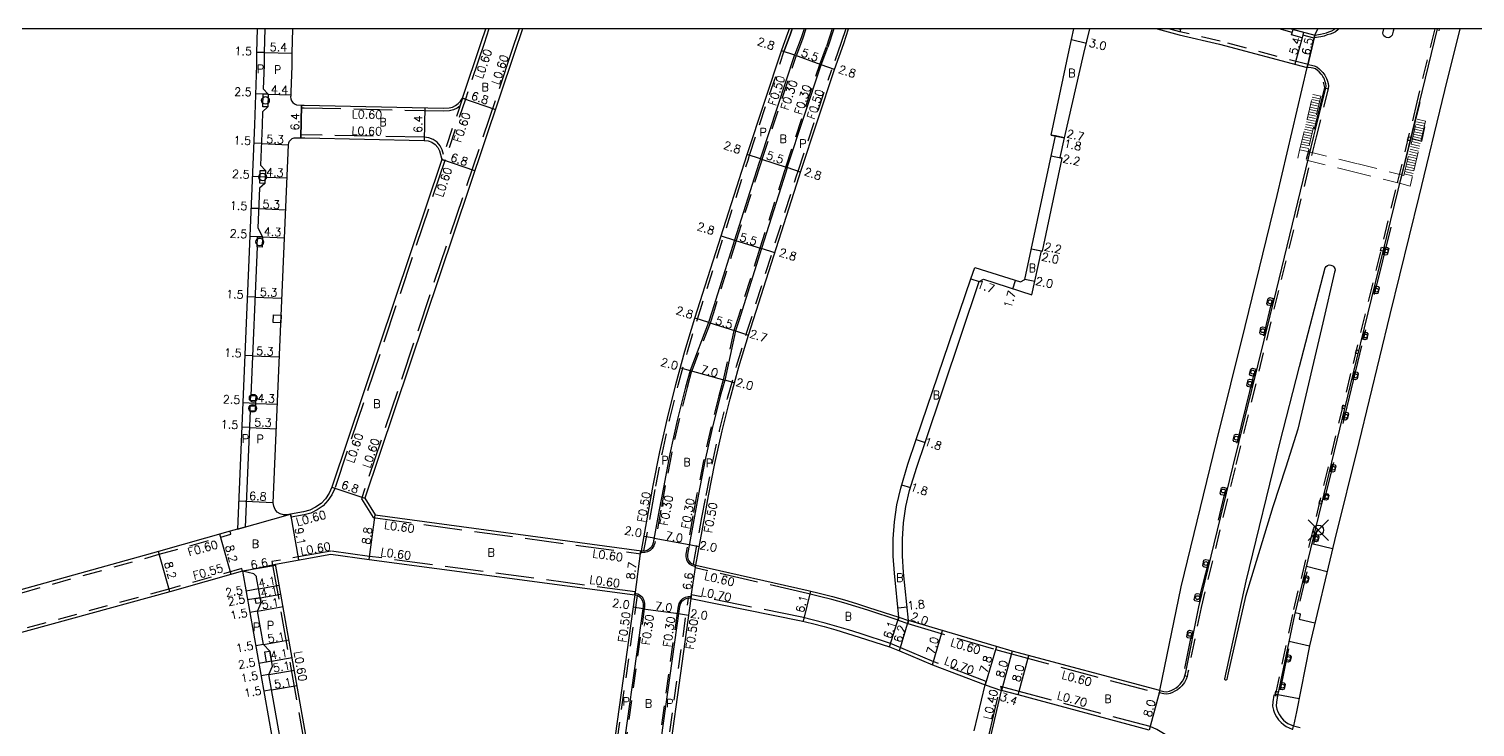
# Model space of a CAD drawing. Header units: metres. Extents: x -1600 to -800, y -108600 to -108000.
# Drawn here: x -1389 to -1106.1, y -108136.6 to -108000 of the extents above; entities that cross this region are included whole.
import ezdxf

# ---------------------------------------------------------------- set-up
doc = ezdxf.new("R2010")
doc.units = ezdxf.units.M
doc.header["$LTSCALE"] = 2.5
doc.header["$PDMODE"] = 35
doc.header["$PDSIZE"] = 2
for name, pattern in [('2212000', [2.5, 1.5, -1]), ('22320', [2.5, 1.5, -1]), ('22330', [4, 3, -1])]:
    doc.linetypes.add(name, pattern=pattern)
doc.layers.get('0').update_dxf_attribs({"color": 150, "lineweight": 50})
for name, color, linetype in [('2101000', 7, 'Continuous'), ('2101001', 1, 'Continuous'), ('2213000', 3, 'Continuous'), ('2226000', 40, 'Continuous'), ('2227100', 7, 'Continuous'), ('2232000', 120, '22320'), ('2233000', 120, '22330'), ('2235000', 4, 'Continuous'), ('2236000', 3, 'Continuous'), ('2238000', 3, 'Continuous'), ('6131000', 26, '613227'), ('6132000', 60, '61320'), ('9107000', 4, 'Continuous'), ('9201100', 215, 'Continuous'), ('9201500', 222, 'Continuous'), ('9202100', 82, 'Continuous'), ('9202200', 82, 'Continuous'), ('9203500', 155, 'Continuous'), ('999', 7, 'Continuous')]:
    doc.layers.add(name, color=color, linetype=linetype)
for name, color, linetype, lineweight in [('2211000', 10, '2212000', 9), ('2211100', 8, 'Continuous', 15), ('6165200', 3, 'Continuous', 30)]:
    doc.layers.add(name, color=color, linetype=linetype, lineweight=lineweight)
doc.styles.add('Dm_Anotation', font='txt.shx', dxfattribs={"bigfont": 'pscdm.shx'})
doc.linetypes.add('61320', pattern='A,0,[3,dmdr.shx,S=0.25,R=0,X=0,Y=0],1.5,[3,dmdr.shx,S=0.25,R=0,X=0,Y=0]', length=1.5)
doc.linetypes.add('613227', pattern='A,3.5,[1,dmdr.shx,S=0.15,R=0,X=0,Y=0],0,[1,dmdr.shx,S=0.075,R=0,X=0,Y=0],1.5', length=5)

# ---------------------------------------------------------------- blocks, each defined once
blk = doc.blocks.new('223800')
at = {"color": 0, "linetype": 'Continuous'}
blk.add_circle((0, 0), 0.75, dxfattribs=at)

msp = doc.modelspace()

# ---------------------------------------------------------------- linework, layer by layer
at = {"layer": '2101000'}
for points in [[(-1344.4, -108000), (-1344.49, -108004.61), (-1344.53, -108007.06), (-1344.9, -108018.8), (-1348.25, -108097.91)], [(-1337.82, -108013.12), (-1337.83, -108013.27), (-1337.78, -108013.68), (-1337.64, -108014.07), (-1337.39, -108014.41), (-1337.07, -108014.67), (-1336.69, -108014.84), (-1335.72, -108014.91), (-1335.17, -108014.92), (-1307.99, -108015.49), (-1306.82, -108015.45), (-1306.18, -108015.28), (-1305.58, -108015), (-1305.04, -108014.62), (-1304.58, -108014.14), (-1304.22, -108013.58), (-1300.55, -108002.65), (-1299.66, -108000)], [(-1337.5, -108000), (-1337.59, -108004.74), (-1337.63, -108007.23), (-1337.8, -108012.36), (-1337.82, -108013.12)], [(-1292.49, -108000), (-1294.1, -108004.81), (-1323.32, -108091.85), (-1321.31, -108095.08), (-1269.22, -108102.15)], [(-1241.76, -108004.1), (-1240.54, -108000.81), (-1240.27, -108000)], [(-1229.63, -108002.84), (-1228.69, -108000)], [(-1218.82, -108115.1), (-1219.73, -108106.5), (-1219.96, -108103.17), (-1219.95, -108099.81), (-1219.71, -108096.46), (-1219.22, -108093.13), (-1218.49, -108089.84), (-1217.06, -108085.2), (-1215.43, -108080.35), (-1204.77, -108048.91), (-1204.01, -108046.66), (-1195.07, -108049.52), (-1194.21, -108049.02), (-1188.2, -108020.95), (-1189.08, -108020.76), (-1185.56, -108004.16), (-1184.59, -108000)], [(-1192.81, -108052.03), (-1190.97, -108043.43), (-1190.77, -108043.47), (-1186.88, -108025.28), (-1187.27, -108025.19), (-1186.44, -108021.33), (-1182.64, -108004.84), (-1181.51, -108000)], [(-1168.31, -108000), (-1164.01, -108001.16), (-1156.12, -108002.98), (-1138.95, -108007.57)], [(-1142.11, -108000), (-1137.48, -108001.24)], [(-1109.13, -108000), (-1112.08, -108012.02), (-1117.12, -108032.79), (-1122.82, -108055.86), (-1128.87, -108080.9), (-1133.61, -108100.12), (-1138.53, -108120.74), (-1141.05, -108133.64), (-1141.64, -108136.39), (-1140.35, -108136.72)], [(-1137.48, -108001.24), (-1136.89, -108000)], [(-1231.44, -108007.92), (-1229.63, -108002.84)], [(-1248.51, -108024.55), (-1241.76, -108004.1)], [(-1348.25, -108097.91), (-1349.69, -108098.31), (-1363.7, -108102.23), (-1402.64, -108113.12), (-1405.03, -108113.74), (-1407.44, -108114.27), (-1407.96, -108114.37), (-1409.87, -108114.71), (-1415.67, -108115.47), (-1440.28, -108118.5), (-1440.1, -108111.19), (-1438.61, -108047.34), (-1438.31, -108035.24), (-1437.52, -108008.87)], [(-1258.54, -108104.91), (-1256.86, -108095.71), (-1256.08, -108091.4), (-1254.83, -108085.02), (-1253.43, -108078.68), (-1251.86, -108072.38), (-1250.12, -108066.12), (-1248.23, -108059.9), (-1238.36, -108028.9), (-1238.06, -108028), (-1231.44, -108007.92)], [(-1167.79, -108129.47), (-1163.64, -108109.16), (-1156.7, -108080.82), (-1151.07, -108058.23), (-1144.82, -108032.58), (-1138.95, -108007.57)], [(-1337.86, -108094.95), (-1338.54, -108095.07), (-1339.22, -108095.08), (-1339.87, -108094.9), (-1340.44, -108094.54), (-1340.88, -108094.02), (-1341.15, -108093.4), (-1341.22, -108092.73), (-1338.26, -108022.66), (-1338.2, -108022.3), (-1338.04, -108021.96), (-1337.81, -108021.68), (-1337.51, -108021.46), (-1337.17, -108021.33), (-1335.85, -108021.31), (-1335.07, -108021.33)], [(-1335.07, -108021.33), (-1311.72, -108021.81), (-1310.95, -108021.92), (-1310.23, -108022.19), (-1309.58, -108022.62), (-1309.05, -108023.19), (-1308.72, -108023.87), (-1308.25, -108025.57)], [(-1308.25, -108025.57), (-1329.77, -108089.69), (-1330.28, -108090.87), (-1331, -108091.94), (-1331.89, -108092.86), (-1332.94, -108093.61), (-1334.1, -108094.16), (-1335.34, -108094.5), (-1337.86, -108094.95)], [(-1269.22, -108102.15), (-1267.69, -108093.73), (-1266.89, -108089.36), (-1265.6, -108082.77), (-1264.13, -108076.16), (-1262.49, -108069.58), (-1260.69, -108063.05), (-1258.74, -108056.63), (-1248.51, -108024.55)], [(-1167.79, -108129.47), (-1196.68, -108121.74), (-1199.77, -108120.87), (-1216.94, -108115.78), (-1217.94, -108106.34), (-1218.16, -108103.11), (-1218.15, -108099.88), (-1217.91, -108096.65), (-1217.45, -108093.46), (-1216.75, -108090.3), (-1215.35, -108085.76), (-1213.72, -108080.92), (-1203.15, -108049.45), (-1202.26, -108049), (-1192.81, -108052.03)], [(-1333.08, -108148.09), (-1340.79, -108104.71), (-1329.97, -108102.79), (-1322.5, -108103.8), (-1270.53, -108110.75)], [(-1258.54, -108104.91), (-1236.58, -108109.87), (-1234.2, -108110.46), (-1231.82, -108111.09), (-1229.46, -108111.75), (-1227.11, -108112.45), (-1224.76, -108113.19), (-1218.82, -108115.1)], [(-1347.24, -108106.14), (-1340.05, -108146.57), (-1340.2, -108154.01), (-1354.49, -108206.58), (-1356.86, -108208.4), (-1442.36, -108207.88)], [(-1347.24, -108106.14), (-1361.49, -108110.13), (-1400.55, -108120.85), (-1403.16, -108121.52), (-1405.87, -108122.12), (-1412.98, -108123.4), (-1416.58, -108123.85), (-1436.39, -108126.28), (-1440.58, -108126.6)], [(-1270.53, -108110.75), (-1276.64, -108154.69), (-1277.12, -108158.26)], [(-1259.52, -108111.45), (-1265.74, -108156.18), (-1266.17, -108159.36), (-1266.57, -108162.54), (-1266.95, -108165.73), (-1267.8, -108173.13), (-1268.79, -108175.64), (-1269.75, -108186.66), (-1269.25, -108186.7), (-1271.84, -108213.63), (-1270.08, -108215.93)], [(-1259.52, -108111.45), (-1237.99, -108115.8), (-1235.72, -108116.37), (-1233.43, -108116.97), (-1231.15, -108117.61), (-1228.89, -108118.29), (-1226.61, -108119), (-1220.7, -108120.91), (-1218.7, -108121.72), (-1212.27, -108124.47), (-1201.98, -108128.35)], [(-1218.26, -108222.02), (-1212.67, -108191.15), (-1211.8, -108186.49), (-1210.86, -108181.84), (-1209.58, -108175.98), (-1208.1, -108169.33), (-1200.79, -108138.15), (-1198.75, -108129.46)], [(-1204.1, -108137.37), (-1201.98, -108128.35)], [(-1169.86, -108137.2), (-1195.51, -108130.33), (-1198.75, -108129.46)]]:
    msp.add_lwpolyline(points, dxfattribs=at)
at = {"layer": '2101001'}
msp.add_lwpolyline([(-1138.95, -108007.57), (-1137.48, -108001.24)], dxfattribs=at)
at = {"layer": '2211000'}
msp.add_lwpolyline([(-1129.41, -108028.09), (-1140.82, -108025.29), (-1140.44, -108023.71), (-1137.84, -108012.85), (-1136.29, -108013.17), (-1138.81, -108024.01), (-1129.01, -108026.43), (-1120.06, -108028.66), (-1117.47, -108017.68), (-1115.8, -108018.07), (-1118.4, -108028.91), (-1118.44, -108029.07), (-1118.85, -108030.78), (-1120.48, -108030.34)], close=True, dxfattribs=at)
at = {"layer": '2211100'}
for points in [[(-1138.31, -108014.79), (-1136.74, -108015.12)], [(-1138.19, -108014.3), (-1136.63, -108014.63)], [(-1138.07, -108013.82), (-1136.52, -108014.14)], [(-1137.96, -108013.33), (-1136.4, -108013.66)], [(-1138.89, -108017.22), (-1137.31, -108017.55)], [(-1138.77, -108016.73), (-1137.2, -108017.07)], [(-1138.66, -108016.25), (-1137.08, -108016.58)], [(-1138.54, -108015.76), (-1136.97, -108016.09)], [(-1138.42, -108015.28), (-1136.86, -108015.61)], [(-1139.59, -108020.14), (-1137.99, -108020.48)], [(-1139.47, -108019.65), (-1137.87, -108019.99)], [(-1139.36, -108019.17), (-1137.76, -108019.5)], [(-1139.24, -108018.68), (-1137.65, -108019.02)], [(-1139.12, -108018.2), (-1137.53, -108018.53)], [(-1139.01, -108017.71), (-1137.42, -108018.04)], [(-1118.05, -108020.11), (-1116.38, -108020.49)], [(-1117.93, -108019.62), (-1116.26, -108020)], [(-1117.82, -108019.15), (-1116.14, -108019.52)], [(-1117.7, -108018.65), (-1116.03, -108019.04)], [(-1117.59, -108018.16), (-1115.91, -108018.54)], [(-1140.29, -108023.06), (-1138.67, -108023.4)], [(-1140.17, -108022.57), (-1138.55, -108022.91)], [(-1140.05, -108022.09), (-1138.44, -108022.43)], [(-1139.94, -108021.6), (-1138.33, -108021.94)], [(-1139.82, -108021.11), (-1138.21, -108021.45)], [(-1139.7, -108020.63), (-1138.1, -108020.96)], [(-1118.73, -108023.03), (-1117.08, -108023.41)], [(-1118.62, -108022.54), (-1116.96, -108022.93)], [(-1118.5, -108022.05), (-1116.85, -108022.44)], [(-1118.39, -108021.57), (-1116.73, -108021.97)], [(-1118.27, -108021.08), (-1116.61, -108021.47)], [(-1118.16, -108020.59), (-1116.49, -108020.98)], [(-1140.43, -108023.67), (-1138.81, -108024.01)], [(-1119.42, -108025.95), (-1117.78, -108026.33)], [(-1119.3, -108025.46), (-1117.66, -108025.85)], [(-1119.19, -108024.98), (-1117.55, -108025.37)], [(-1119.08, -108024.5), (-1117.43, -108024.87)], [(-1118.96, -108024), (-1117.31, -108024.39)], [(-1118.85, -108023.52), (-1117.2, -108023.9)], [(-1119.99, -108028.38), (-1118.36, -108028.77)], [(-1119.88, -108027.9), (-1118.25, -108028.28)], [(-1119.76, -108027.42), (-1118.13, -108027.79)], [(-1119.65, -108026.92), (-1118.01, -108027.3)], [(-1119.53, -108026.44), (-1117.9, -108026.82)]]:
    msp.add_lwpolyline(points, dxfattribs=at)
at = {"layer": '2213000'}
for points in [[(-1342.9, -108000), (-1342.99, -108004.63), (-1343.03, -108007.09), (-1343.18, -108011.73), (-1342.21, -108012.76), (-1342.29, -108015.26), (-1343.32, -108016.23), (-1343.4, -108018.85), (-1343.74, -108026.69), (-1342.78, -108027.73), (-1342.88, -108030.23), (-1343.93, -108031.18), (-1344.25, -108038.93), (-1343.33, -108040.7), (-1343.41, -108042.7), (-1344.41, -108042.66), (-1345.64, -108071.73), (-1344.64, -108071.78), (-1344.77, -108074.77), (-1345.76, -108074.73), (-1346.73, -108097.48), (-1348.25, -108097.91)], [(-1237.37, -108000), (-1237.94, -108001.72), (-1239.17, -108005.01)], [(-1231.58, -108000), (-1232.75, -108003.54)], [(-1113.54, -108000), (-1117.05, -108014.44), (-1121.24, -108031.57), (-1130.03, -108067.57), (-1141.42, -108114.66), (-1144.79, -108130.51), (-1144.99, -108131.77), (-1145.04, -108132.46), (-1144.89, -108133.12), (-1144.71, -108133.65), (-1144.41, -108134.24), (-1144.02, -108134.8), (-1143.6, -108135.26), (-1143.2, -108135.6), (-1142.74, -108135.91), (-1141.64, -108136.39)], [(-1137.48, -108001.24), (-1136.33, -108001.01), (-1135.78, -108000.92), (-1135.22, -108000.74), (-1134.7, -108000.6), (-1134.17, -108000.38), (-1133.71, -108000.13), (-1133.54, -108000)], [(-1245.9, -108025.41), (-1239.17, -108005.01)], [(-1240.68, -108027.14), (-1234.05, -108007.06), (-1232.75, -108003.54)], [(-1167.79, -108129.47), (-1167.01, -108129.67), (-1166.48, -108129.73), (-1165.92, -108129.6), (-1165.47, -108129.42), (-1165.04, -108129.23), (-1164.59, -108128.94), (-1164.2, -108128.63), (-1163.79, -108128.24), (-1163.35, -108127.65), (-1163.05, -108127.05), (-1162.89, -108126.6), (-1162.73, -108125.88), (-1160.16, -108113.1), (-1153.51, -108085.77), (-1145, -108051.11), (-1137.64, -108021), (-1135.3, -108011.59), (-1135.26, -108011.16), (-1135.32, -108010.75), (-1135.42, -108010.37), (-1135.5, -108010.15), (-1135.61, -108009.85), (-1135.73, -108009.6), (-1135.89, -108009.3), (-1136.05, -108009.07), (-1136.23, -108008.83), (-1136.65, -108008.37), (-1136.92, -108008.13), (-1137.34, -108007.81), (-1137.8, -108007.69), (-1138.2, -108007.63), (-1138.95, -108007.57), (-1138.95, -108007.57)], [(-1245.9, -108025.41), (-1246.21, -108026.35), (-1250.98, -108041.33), (-1255.42, -108055.45), (-1256.06, -108057.47), (-1259.66, -108066.85), (-1260.56, -108070.09), (-1262.19, -108076.62), (-1263.64, -108083.18), (-1264.92, -108089.73), (-1265.72, -108094.09), (-1266.9, -108100.58), (-1267.05, -108101.05), (-1267.31, -108101.47), (-1267.67, -108101.81), (-1268.11, -108102.05), (-1268.59, -108102.17), (-1269.22, -108102.15)], [(-1240.68, -108027.14), (-1240.98, -108028.05), (-1245.74, -108043), (-1250.18, -108057.12), (-1250.81, -108059.1), (-1252.92, -108068.72), (-1253.79, -108071.87), (-1255.37, -108078.22), (-1256.79, -108084.61), (-1258.04, -108091.03), (-1258.83, -108095.35), (-1260.2, -108102.87), (-1260.22, -108103.3), (-1260.14, -108103.72), (-1259.95, -108104.11), (-1259.67, -108104.43), (-1259.31, -108104.68), (-1258.54, -108104.91)], [(-1339.84, -108139.19), (-1342.12, -108126.35), (-1341.4, -108124.7), (-1341.92, -108121.75), (-1343.17, -108120.45), (-1344.33, -108113.94), (-1343.61, -108112.28), (-1344.48, -108107.36), (-1344.53, -108107.18), (-1344.62, -108107.01), (-1344.74, -108106.86), (-1344.88, -108106.73), (-1345.05, -108106.64), (-1347.24, -108106.14)], [(-1277.12, -108158.26), (-1276.34, -108158.28), (-1275.58, -108158.08), (-1274.9, -108157.68), (-1274.37, -108157.1), (-1274.02, -108156.4), (-1273.88, -108155.62), (-1273.87, -108155.28), (-1273.62, -108147.51), (-1268.88, -108113.46), (-1268.82, -108112.99), (-1268.82, -108112.47), (-1268.95, -108111.97), (-1269.21, -108111.52), (-1269.57, -108111.15), (-1270.02, -108110.88), (-1270.53, -108110.75)], [(-1259.52, -108111.45), (-1260.03, -108111.42), (-1260.53, -108111.53), (-1260.98, -108111.76), (-1261.35, -108112.11), (-1261.62, -108112.55), (-1261.76, -108113.04), (-1261.88, -108113.91), (-1266.69, -108148.47), (-1268.42, -108155.81), (-1269.54, -108165.43), (-1271.26, -108180.47), (-1274.43, -108213.38), (-1274.42, -108213.86), (-1274.28, -108214.32), (-1274.04, -108214.74), (-1273.7, -108215.08), (-1273.29, -108215.33), (-1270.08, -108215.93)]]:
    msp.add_lwpolyline(points, dxfattribs=at)
at = {"layer": '2226000'}
for points in [[(-1122.34, -108001.21), (-1122.51, -108001.44), (-1122.65, -108001.55), (-1122.88, -108001.66), (-1123.15, -108001.72), (-1123.48, -108001.68), (-1123.71, -108001.58), (-1123.94, -108001.38), (-1124.1, -108001.12), (-1124.18, -108000.82), (-1123.98, -108000)], [(-1122.03, -108000), (-1122.14, -108000.44), (-1122.34, -108001.21)]]:
    msp.add_lwpolyline(points, dxfattribs=at)
msp.add_lwpolyline([(-1154.67, -108127.29), (-1154.71, -108127.34), (-1154.77, -108127.4), (-1154.86, -108127.43), (-1154.92, -108127.43), (-1154.99, -108127.4), (-1155.05, -108127.34), (-1155.09, -108127.26), (-1155.1, -108127.2), (-1150.9, -108108.04), (-1144.3, -108081.08), (-1140.48, -108066.08), (-1135.47, -108046.77), (-1135.27, -108046.48), (-1134.99, -108046.28), (-1134.65, -108046.18), (-1134.31, -108046.2), (-1133.98, -108046.33), (-1133.73, -108046.56), (-1133.56, -108046.87), (-1133.5, -108047.21), (-1133.59, -108047.61), (-1135.92, -108057.51), (-1140.81, -108078.31), (-1143.14, -108085.76), (-1145.69, -108093.52), (-1151.05, -108111.04), (-1154.45, -108126.03), (-1154.65, -108126.94)], close=True, dxfattribs=at)
at = {"layer": '2227100'}
msp.add_point((-1136.77, -108098.08, 2.59), dxfattribs=at)
at = {"layer": '2232000'}
for points in [[(-1239.74, -108000), (-1240.07, -108000.97), (-1241.29, -108004.27)], [(-1241.29, -108004.27), (-1240.07, -108000.97), (-1239.8, -108000.16)], [(-1237.06, -108000), (-1237.66, -108001.82), (-1238.88, -108005.11)], [(-1231.9, -108000), (-1233.03, -108003.44)], [(-1231.9, -108000), (-1233.03, -108003.44)], [(-1229.21, -108000), (-1230.11, -108002.69), (-1231.97, -108007.93)], [(-1138.95, -108007.57), (-1138.79, -108006.99), (-1155.98, -108002.4), (-1163.86, -108000.58), (-1166, -108000)], [(-1114.02, -108000), (-1117.5, -108014.33), (-1121.69, -108031.46), (-1130.48, -108067.46), (-1141.87, -108114.56), (-1145.25, -108130.42), (-1144.79, -108130.51)], [(-1141.88, -108000.68), (-1144.44, -108000)], [(-1240.96, -108027.04), (-1234.33, -108006.96), (-1233.03, -108003.44)], [(-1137.48, -108001.24), (-1137.63, -108001.82), (-1139.82, -108001.23)], [(-1248.04, -108024.71), (-1241.29, -108004.27)], [(-1245.61, -108025.51), (-1238.88, -108005.11)], [(-1238.54, -108027.84), (-1231.97, -108007.93)], [(-1135.3, -108011.59), (-1134.87, -108011.7), (-1137.21, -108021.11), (-1144.57, -108051.22), (-1153.08, -108085.87), (-1159.73, -108113.2), (-1162.3, -108125.97), (-1162.47, -108126.72), (-1162.89, -108126.6)], [(-1304.22, -108013.58), (-1308.25, -108025.57)], [(-1303.65, -108013.77), (-1307.68, -108025.77)], [(-1245.61, -108025.51), (-1245.92, -108026.45), (-1250.69, -108041.42), (-1255.13, -108055.54), (-1255.78, -108057.57), (-1259.38, -108066.94), (-1260.27, -108070.17), (-1261.89, -108076.69), (-1263.35, -108083.24), (-1264.63, -108089.78), (-1265.42, -108094.15), (-1266.6, -108100.63), (-1266.78, -108101.18), (-1267.08, -108101.66), (-1267.5, -108102.05), (-1268, -108102.33), (-1268.56, -108102.47), (-1269.26, -108102.44)], [(-1268.71, -108102.16), (-1267.19, -108093.82), (-1266.4, -108089.45), (-1265.11, -108082.88), (-1263.65, -108076.27), (-1262.01, -108069.71), (-1260.21, -108063.19), (-1258.26, -108056.78), (-1248.35, -108025.66), (-1248.04, -108024.71)], [(-1240.96, -108027.04), (-1241.26, -108027.96), (-1246.02, -108042.91), (-1250.47, -108057.03), (-1251.1, -108059.02), (-1253.21, -108068.64), (-1254.08, -108071.79), (-1255.66, -108078.15), (-1257.09, -108084.55), (-1258.34, -108090.97), (-1259.13, -108095.29), (-1260.5, -108102.81), (-1260.53, -108103.32), (-1260.42, -108103.82), (-1260.2, -108104.27), (-1259.87, -108104.66), (-1259.44, -108104.95), (-1258.61, -108105.2)], [(-1259.02, -108104.76), (-1257.36, -108095.62), (-1256.57, -108091.3), (-1255.32, -108084.92), (-1253.91, -108078.57), (-1252.34, -108072.25), (-1250.6, -108065.98), (-1248.71, -108059.76), (-1238.84, -108028.74), (-1238.54, -108027.84)], [(-1407.96, -108114.37), (-1407.86, -108114.96), (-1407.32, -108114.86), (-1404.89, -108114.33), (-1402.48, -108113.7), (-1363.54, -108102.81), (-1349.52, -108098.89), (-1349.69, -108098.31)], [(-1347.24, -108106.14), (-1347.38, -108105.61), (-1361.64, -108109.6), (-1400.7, -108120.32), (-1403.29, -108120.99), (-1405.98, -108121.58), (-1413.06, -108122.86), (-1416.65, -108123.3), (-1436.44, -108125.74), (-1440.62, -108126.05), (-1440.58, -108126.6)], [(-1277.17, -108158.56), (-1276.3, -108158.58), (-1275.46, -108158.36), (-1274.71, -108157.91), (-1274.12, -108157.27), (-1273.73, -108156.49), (-1273.58, -108155.66), (-1273.57, -108155.29), (-1273.32, -108147.53), (-1268.59, -108113.5), (-1268.52, -108113.02), (-1268.52, -108112.44), (-1268.67, -108111.85), (-1268.96, -108111.33), (-1269.39, -108110.91), (-1269.91, -108110.6), (-1270.49, -108110.45)], [(-1270.04, -108110.88), (-1276.14, -108154.75), (-1276.62, -108158.27)], [(-1282.25, -108289.57), (-1277.04, -108252.32), (-1273.34, -108221.52), (-1273.08, -108219.63), (-1272.52, -108215.47), (-1269.79, -108187.15), (-1270.29, -108187.11), (-1269.29, -108175.52), (-1268.29, -108173.01), (-1267.45, -108165.67), (-1267.07, -108162.48), (-1266.67, -108159.29), (-1266.24, -108156.11), (-1260.02, -108111.42)], [(-1259.46, -108111.16), (-1260.05, -108111.12), (-1260.63, -108111.24), (-1261.16, -108111.52), (-1261.59, -108111.92), (-1261.9, -108112.43), (-1262.05, -108112.98), (-1262.18, -108113.87), (-1266.98, -108148.41), (-1268.71, -108155.76), (-1269.83, -108165.4), (-1271.56, -108180.43), (-1274.73, -108213.35), (-1274.71, -108213.91), (-1274.56, -108214.44), (-1274.28, -108214.92), (-1273.89, -108215.32), (-1273.4, -108215.61), (-1272.56, -108215.77)], [(-1219.01, -108115.67), (-1217.11, -108116.35)], [(-1218.82, -108115.1), (-1216.94, -108115.78)]]:
    msp.add_lwpolyline(points, dxfattribs=at)
at = {"layer": '2233000'}
for points in [[(-1293.12, -108000), (-1294.67, -108004.62), (-1323.98, -108091.93), (-1321.67, -108095.64), (-1269.3, -108102.74), (-1269.22, -108102.15)], [(-1299.03, -108000), (-1299.98, -108002.84), (-1303.65, -108013.77), (-1304.22, -108013.58)], [(-1132.77, -108000), (-1132.88, -108000.1), (-1133.44, -108000.54), (-1133.96, -108000.82), (-1134.47, -108001.02), (-1135.06, -108001.19), (-1135.66, -108001.4), (-1136.32, -108001.52), (-1137.61, -108001.74)], [(-1138.79, -108006.99), (-1138.11, -108007.09), (-1137.58, -108007.25), (-1137.1, -108007.44), (-1136.64, -108007.79), (-1136.34, -108008.05), (-1135.89, -108008.55), (-1135.69, -108008.81), (-1135.52, -108009.07), (-1135.34, -108009.41), (-1135.2, -108009.68), (-1135.08, -108010), (-1135, -108010.25), (-1134.89, -108010.66), (-1134.82, -108011.14), (-1134.87, -108011.7)], [(-1304.74, -108015.14), (-1305.27, -108015.52), (-1305.97, -108015.85), (-1306.73, -108016.05), (-1307.99, -108016.09), (-1335.18, -108015.52), (-1335.73, -108015.51), (-1335.72, -108014.91)], [(-1307.91, -108024.56), (-1308.16, -108023.66), (-1308.55, -108022.85), (-1309.19, -108022.16), (-1309.95, -108021.65), (-1310.81, -108021.33), (-1311.68, -108021.21), (-1335.84, -108020.71), (-1335.85, -108021.31)], [(-1308.25, -108025.57), (-1307.68, -108025.77), (-1329.2, -108089.91), (-1329.75, -108091.16), (-1330.53, -108092.31), (-1331.5, -108093.32), (-1332.63, -108094.13), (-1333.89, -108094.73), (-1335.21, -108095.08), (-1337.76, -108095.54), (-1337.86, -108094.95)], [(-1270.53, -108110.75), (-1270.45, -108110.15), (-1322.42, -108103.21), (-1329.99, -108102.18), (-1341.48, -108104.22), (-1333.6, -108148.61), (-1331.3, -108149.01), (-1323.81, -108150.72), (-1277.22, -108158.85), (-1277.12, -108158.26)], [(-1218.82, -108115.1), (-1219.01, -108115.67), (-1224.94, -108113.76), (-1227.28, -108113.03), (-1229.63, -108112.33), (-1231.98, -108111.67), (-1234.35, -108111.04), (-1236.72, -108110.45), (-1258.67, -108105.49), (-1258.54, -108104.91)], [(-1201.98, -108128.35), (-1201.74, -108127.69), (-1212.01, -108123.82), (-1218.43, -108121.08), (-1220.45, -108120.25), (-1226.4, -108118.33), (-1228.68, -108117.62), (-1230.96, -108116.94), (-1233.25, -108116.3), (-1235.54, -108115.69), (-1237.84, -108115.12), (-1259.38, -108110.77), (-1259.52, -108111.45)], [(-1216.94, -108115.78), (-1217.11, -108116.35), (-1199.93, -108121.45), (-1196.84, -108122.31), (-1167.94, -108130.05), (-1167.9, -108129.91)], [(-1162.47, -108126.72), (-1162.64, -108127.22), (-1162.97, -108127.88), (-1163.46, -108128.53), (-1163.91, -108128.96), (-1164.34, -108129.3), (-1164.83, -108129.62), (-1165.3, -108129.83), (-1165.79, -108130.02), (-1166.41, -108130.17), (-1166.98, -108130.11), (-1167.9, -108129.91)], [(-1218.77, -108222.59), (-1213.06, -108191.07), (-1212.19, -108186.41), (-1211.25, -108181.76), (-1209.97, -108175.89), (-1208.49, -108169.24), (-1201.18, -108138.05), (-1198.98, -108128.68)], [(-1169.67, -108136.52), (-1195.33, -108129.66), (-1198.98, -108128.68), (-1198.75, -108129.46)], [(-1145.25, -108130.42), (-1145.46, -108130.37), (-1145.67, -108131.7), (-1145.72, -108132.51), (-1145.55, -108133.31), (-1145.34, -108133.92), (-1144.99, -108134.59), (-1144.55, -108135.22), (-1144.07, -108135.75), (-1143.61, -108136.14), (-1143.07, -108136.51), (-1141.91, -108137.02), (-1141.78, -108137.05), (-1141.64, -108136.39)], [(-1164.7, -108143.64), (-1164.65, -108142.96), (-1164.61, -108142.32), (-1164.63, -108141.75), (-1164.72, -108141.22), (-1164.83, -108140.81), (-1164.97, -108140.41), (-1165.1, -108140.09), (-1165.29, -108139.72), (-1165.49, -108139.39), (-1165.71, -108139.08), (-1165.95, -108138.78), (-1166.27, -108138.44), (-1166.73, -108138.08), (-1167.39, -108137.67), (-1168.38, -108137.07), (-1169.67, -108136.52)]]:
    msp.add_lwpolyline(points, dxfattribs=at)
at = {"layer": '2235000'}
for points in [[(-1119.33, -108021.78), (-1119.16, -108021.09), (-1118.7, -108021.2), (-1118.87, -108021.89)], [(-1124.6, -108043.38), (-1124.44, -108042.71), (-1123.99, -108042.82), (-1124.15, -108043.49)], [(-1129.51, -108063.47), (-1129.35, -108062.81), (-1128.9, -108062.92), (-1129.06, -108063.58)], [(-1132.13, -108074.25), (-1131.98, -108073.62), (-1131.52, -108073.73), (-1131.68, -108074.36)], [(-1136.64, -108092.89), (-1136.49, -108092.27), (-1136.03, -108092.38), (-1136.18, -108093)], [(-1145.21, -108130.24), (-1145.08, -108129.61), (-1144.62, -108129.71), (-1144.75, -108130.34)]]:
    msp.add_lwpolyline(points, close=True, dxfattribs=at)
at = {"layer": '2236000'}
msp.add_lwpolyline([(-1164.08, -108000), (-1163.72, -108000.1), (-1163.86, -108000.58), (-1166, -108000)], dxfattribs=at)
for points in [[(-1142.01, -108001.17), (-1141.73, -108000.1), (-1139.67, -108000.65), (-1139.95, -108001.72)], [(-1343.21, -108012.73), (-1342.21, -108012.76), (-1342.29, -108015.26), (-1343.29, -108015.23)], [(-1343.78, -108027.69), (-1342.78, -108027.73), (-1342.88, -108030.23), (-1343.88, -108030.18)], [(-1344.33, -108040.66), (-1343.33, -108040.7), (-1343.41, -108042.7), (-1344.41, -108042.66)], [(-1123.76, -108042.63), (-1123.24, -108042.76), (-1122.99, -108042.97), (-1123.29, -108044.21), (-1123.61, -108044.28), (-1124.13, -108044.16)], [(-1125.63, -108050.29), (-1125.11, -108050.42), (-1124.86, -108050.65), (-1125.14, -108051.76), (-1125.46, -108051.85), (-1125.98, -108051.72)], [(-1146.67, -108054.03), (-1146.86, -108053.74), (-1146.62, -108052.73), (-1146.29, -108052.57), (-1145.61, -108052.74), (-1145.97, -108054.2)], [(-1341.23, -108057.46), (-1341.17, -108055.96), (-1339.67, -108056.03), (-1339.73, -108057.53)], [(-1148.07, -108059.74), (-1148.26, -108059.45), (-1148.01, -108058.44), (-1147.69, -108058.28), (-1147.01, -108058.45), (-1147.37, -108059.91)], [(-1127.83, -108059.27), (-1127.3, -108059.4), (-1127.07, -108059.7), (-1127.32, -108060.7), (-1127.66, -108060.87), (-1128.19, -108060.74)], [(-1150.59, -108069.98), (-1150.78, -108069.69), (-1150.53, -108068.68), (-1150.21, -108068.52), (-1149.52, -108068.68), (-1149.89, -108070.15)], [(-1150.06, -108067.85), (-1150.25, -108067.56), (-1150.01, -108066.55), (-1149.68, -108066.39), (-1149, -108066.56), (-1149.36, -108068.02)], [(-1129.72, -108067.04), (-1129.2, -108067.17), (-1128.97, -108067.47), (-1129.22, -108068.49), (-1129.56, -108068.65), (-1130.08, -108068.53)], [(-1345.72, -108073.73), (-1344.72, -108073.78), (-1344.77, -108074.77), (-1345.76, -108074.73)], [(-1345.64, -108071.73), (-1344.64, -108071.78), (-1344.68, -108072.78), (-1345.68, -108072.73)], [(-1131.64, -108074.95), (-1131.11, -108075.07), (-1130.88, -108075.38), (-1131.13, -108076.37), (-1131.47, -108076.54), (-1131.99, -108076.42)], [(-1153.23, -108080.76), (-1153.42, -108080.46), (-1153.18, -108079.45), (-1152.85, -108079.3), (-1152.17, -108079.45), (-1152.53, -108080.93)], [(-1134.1, -108085.15), (-1133.58, -108085.28), (-1133.35, -108085.58), (-1133.59, -108086.58), (-1133.93, -108086.74), (-1134.46, -108086.62)], [(-1155.77, -108091.14), (-1155.96, -108090.84), (-1155.72, -108089.83), (-1155.39, -108089.67), (-1154.71, -108089.84), (-1155.07, -108091.31)], [(-1135.48, -108090.85), (-1134.96, -108090.97), (-1134.73, -108091.28), (-1134.92, -108092.06), (-1135.26, -108092.23), (-1135.79, -108092.1)], [(-1137.44, -108098.93), (-1136.91, -108099.06), (-1136.69, -108099.37), (-1136.89, -108100.22), (-1137.23, -108100.39), (-1137.76, -108100.26)], [(-1159.2, -108105.26), (-1159.4, -108104.97), (-1159.16, -108103.96), (-1158.83, -108103.8), (-1158.15, -108103.95), (-1158.5, -108105.43)], [(-1139.39, -108106.99), (-1138.86, -108107.12), (-1138.63, -108107.42), (-1138.84, -108108.28), (-1139.18, -108108.45), (-1139.71, -108108.32)], [(-1160.13, -108112.1), (-1160.87, -108111.93), (-1161.06, -108111.68), (-1160.81, -108110.64), (-1160.51, -108110.46), (-1159.77, -108110.64)], [(-1344.76, -108111.48), (-1343.78, -108111.3), (-1343.61, -108112.28), (-1344.59, -108112.46)], [(-1162.32, -108119.15), (-1162.53, -108118.87), (-1162.33, -108117.85), (-1162.01, -108117.68), (-1161.32, -108117.82), (-1161.62, -108119.29)], [(-1342.91, -108121.92), (-1341.92, -108121.75), (-1341.57, -108123.72), (-1342.56, -108123.89)], [(-1142.9, -108122.44), (-1142.37, -108122.56), (-1142.13, -108122.86), (-1142.32, -108123.74), (-1142.66, -108123.91), (-1143.19, -108123.8)], [(-1144.05, -108127.88), (-1143.53, -108127.99), (-1143.29, -108128.29), (-1143.48, -108129.18), (-1143.81, -108129.35), (-1144.34, -108129.24)]]:
    msp.add_lwpolyline(points, close=True, dxfattribs=at)
at = {"layer": '6131000'}
msp.add_lwpolyline([(-1118.48, -108021.45), (-1116.54, -108021.94), (-1115.92, -108019.16)], dxfattribs=at)
at = {"layer": '6132000'}
msp.add_lwpolyline([(-1120.68, -108029.76), (-1116.89, -108014.39)], dxfattribs=at)
at = {"layer": '6165200'}
for points in [[(-1113.14, -108000), (-1113.24, -108000.4)], [(-1135.84, -108010.41), (-1135.56, -108011.46), (-1137.63, -108019.59)], [(-1139.08, -108025.5), (-1138.55, -108023.52)], [(-1122.61, -108038.78), (-1125.85, -108051.94)], [(-1145.87, -108053.13), (-1147.53, -108060.09)], [(-1127.56, -108058.91), (-1127.95, -108060.61)], [(-1128.32, -108062.01), (-1132.01, -108077.2)], [(-1149.42, -108067.52), (-1152.72, -108081.05)], [(-1133.85, -108084.84), (-1135.62, -108092.23)], [(-1154.98, -108090.33), (-1156.38, -108096.14)], [(-1137.03, -108097.98), (-1137.7, -108100.71)], [(-1158.3, -108104.24), (-1160.01, -108111.06)], [(-1139.05, -108106.26), (-1140.41, -108111.99)], [(-1161.58, -108118.32), (-1162.94, -108125.17)], [(-1142.61, -108121.28), (-1144.27, -108129.31)]]:
    msp.add_lwpolyline(points, dxfattribs=at)
at = {"layer": '9107000'}
for points in [[(-1113.54, -108000), (-1117.05, -108014.44), (-1121.24, -108031.57), (-1130.03, -108067.57), (-1141.42, -108114.66), (-1144.79, -108130.51), (-1144.99, -108131.77), (-1145.04, -108132.46), (-1144.89, -108133.12), (-1144.71, -108133.65), (-1144.41, -108134.24), (-1144.02, -108134.8), (-1143.6, -108135.26), (-1143.2, -108135.6), (-1142.74, -108135.91), (-1141.64, -108136.39)], [(-1137.48, -108001.24), (-1136.33, -108001.01), (-1135.78, -108000.92), (-1135.22, -108000.74), (-1134.7, -108000.6), (-1134.17, -108000.38), (-1133.71, -108000.13), (-1133.54, -108000)], [(-1167.79, -108129.47), (-1167.01, -108129.67), (-1166.48, -108129.73), (-1165.92, -108129.6), (-1165.47, -108129.42), (-1165.04, -108129.23), (-1164.59, -108128.94), (-1164.2, -108128.63), (-1163.79, -108128.24), (-1163.35, -108127.65), (-1163.05, -108127.05), (-1162.89, -108126.6), (-1162.73, -108125.88), (-1160.16, -108113.1), (-1153.51, -108085.77), (-1145, -108051.11), (-1137.64, -108021), (-1135.3, -108011.59), (-1135.26, -108011.16), (-1135.32, -108010.75), (-1135.42, -108010.37), (-1135.5, -108010.15), (-1135.61, -108009.85), (-1135.73, -108009.6), (-1135.89, -108009.3), (-1136.05, -108009.07), (-1136.23, -108008.83), (-1136.65, -108008.37), (-1136.92, -108008.13), (-1137.34, -108007.81), (-1137.8, -108007.69), (-1138.2, -108007.63), (-1138.95, -108007.57), (-1138.95, -108007.57)]]:
    msp.add_lwpolyline(points, dxfattribs=at)
at = {"layer": '9201100'}
for points in [[(-1185.08, -108002.08), (-1182.15, -108002.76)], [(-1139.95, -108001.72), (-1141.35, -108006.93)], [(-1137.48, -108001.24), (-1138.95, -108007.57)], [(-1342.99, -108004.63), (-1344.49, -108004.61)], [(-1342.99, -108004.63), (-1337.59, -108004.74)], [(-1239.21, -108005.13), (-1241.82, -108004.27)], [(-1234.05, -108007.06), (-1239.21, -108005.13)], [(-1231.43, -108007.92), (-1234.05, -108007.06)], [(-1342.21, -108012.76), (-1344.71, -108012.69)], [(-1342.21, -108012.76), (-1337.81, -108012.9)], [(-1304.22, -108013.58), (-1297.77, -108015.74)], [(-1335.85, -108021.31), (-1335.72, -108014.91)], [(-1335.85, -108021.31), (-1335.72, -108014.91)], [(-1311.59, -108015.41), (-1311.72, -108021.81)], [(-1343.56, -108022.44), (-1345.05, -108022.37)], [(-1343.56, -108022.44), (-1338.26, -108022.66)], [(-1189.08, -108020.76), (-1186.44, -108021.33)], [(-1186.44, -108021.33), (-1188.2, -108020.95)], [(-1301.8, -108027.74), (-1308.25, -108025.57)], [(-1245.9, -108025.41), (-1248.51, -108024.55)], [(-1245.9, -108025.41), (-1240.68, -108027.14)], [(-1189.03, -108024.82), (-1186.88, -108025.28)], [(-1342.83, -108028.98), (-1345.33, -108028.87)], [(-1238.06, -108028), (-1240.68, -108027.14)], [(-1342.83, -108028.98), (-1338.53, -108029.16)], [(-1344.09, -108035.17), (-1345.59, -108035.11)], [(-1344.09, -108035.17), (-1338.8, -108035.4)], [(-1343.33, -108040.7), (-1345.82, -108040.6)], [(-1343.33, -108040.7), (-1339.03, -108040.88)], [(-1253.6, -108040.5), (-1250.98, -108041.33)], [(-1250.98, -108041.33), (-1245.74, -108043)], [(-1243.12, -108043.83), (-1245.74, -108043)], [(-1192.92, -108043.01), (-1190.97, -108043.43)], [(-1192.92, -108043.01), (-1190.77, -108043.47)], [(-1204.77, -108048.91), (-1203.15, -108049.45)], [(-1196.53, -108050.84), (-1196.01, -108049.22)], [(-1192.25, -108049.44), (-1194.21, -108049.02)], [(-1344.82, -108052.47), (-1346.32, -108052.41)], [(-1344.82, -108052.47), (-1339.53, -108052.69)], [(-1256.05, -108057.42), (-1258.71, -108056.57)], [(-1256.05, -108057.42), (-1250.81, -108059.09)], [(-1250.81, -108059.09), (-1248.23, -108059.9)], [(-1345.31, -108063.95), (-1346.81, -108063.89)], [(-1345.31, -108063.95), (-1340.01, -108064.18)], [(-1261.59, -108066.32), (-1259.66, -108066.85)], [(-1259.66, -108066.85), (-1252.92, -108068.72)], [(-1250.99, -108069.25), (-1252.92, -108068.72)], [(-1344.7, -108073.28), (-1347.2, -108073.17)], [(-1344.7, -108073.28), (-1340.41, -108073.46)], [(-1345.9, -108078.02), (-1347.4, -108077.96)], [(-1345.9, -108078.02), (-1340.61, -108078.24)], [(-1215.43, -108080.35), (-1213.72, -108080.92)], [(-1329.77, -108089.69), (-1323.32, -108091.85)], [(-1218.31, -108089.24), (-1216.59, -108089.77)], [(-1341.22, -108092.73), (-1348.01, -108092.44)], [(-1337.86, -108094.95), (-1336.27, -108103.91)], [(-1322.5, -108103.8), (-1321.31, -108095.08)], [(-1349.45, -108106.76), (-1351.66, -108098.87)], [(-1266.73, -108099.67), (-1268.7, -108099.31)], [(-1266.73, -108099.67), (-1259.85, -108100.92)], [(-1361.49, -108110.13), (-1363.7, -108102.23)], [(-1269.36, -108102.13), (-1270.53, -108110.75)], [(-1259.85, -108100.92), (-1257.88, -108101.28)], [(-1340.74, -108104.99), (-1347.24, -108106.14)], [(-1259.52, -108111.45), (-1258.54, -108104.91)], [(-1344.09, -108109.57), (-1346.55, -108110.01)], [(-1344.09, -108109.57), (-1340.05, -108108.85)], [(-1343.78, -108111.3), (-1339.74, -108110.58)], [(-1237.53, -108115.92), (-1236.05, -108110)], [(-1343.78, -108111.3), (-1346.24, -108111.74)], [(-1344.33, -108113.94), (-1339.31, -108113.04)], [(-1268.88, -108113.46), (-1270.86, -108113.18)], [(-1268.88, -108113.46), (-1261.95, -108114.42)], [(-1217.22, -108113.15), (-1219.01, -108113.34)], [(-1344.33, -108113.94), (-1345.8, -108114.2)], [(-1261.95, -108114.42), (-1259.97, -108114.7)], [(-1220.7, -108120.91), (-1218.82, -108115.1)], [(-1218.82, -108115.1), (-1216.94, -108115.78)], [(-1218.7, -108121.72), (-1216.94, -108115.78)], [(-1212.27, -108124.47), (-1210.28, -108117.75)], [(-1343.17, -108120.45), (-1344.65, -108120.71)], [(-1343.17, -108120.45), (-1338.15, -108119.55)], [(-1199.77, -108120.87), (-1201.98, -108128.35)], [(-1196.68, -108121.74), (-1198.75, -108129.46)], [(-1341.57, -108123.72), (-1344.04, -108124.15)], [(-1341.57, -108123.72), (-1337.54, -108123)], [(-1195.51, -108130.33), (-1193.44, -108122.6)], [(-1342.12, -108126.35), (-1343.6, -108126.62)], [(-1342.12, -108126.35), (-1337.1, -108125.46)], [(-1341.59, -108129.35), (-1343.07, -108129.61)], [(-1341.59, -108129.35), (-1336.57, -108128.46)], [(-1201.98, -108128.35), (-1198.75, -108129.46)], [(-1167.79, -108129.47), (-1169.86, -108137.2)]]:
    msp.add_lwpolyline(points, dxfattribs=at)
at = {"layer": '9202200'}
for points in [[(-1335.72, -108014.91), (-1335.85, -108021.31)], [(-1348.25, -108097.91), (-1337.86, -108094.95)], [(-1134, -108101.76), (-1138.06, -108100.78)], [(-1347.24, -108106.14), (-1340.79, -108104.71)], [(-1139.12, -108105.13), (-1135.06, -108106.17)], [(-1141.32, -108114.23), (-1140.45, -108114.42), (-1140.33, -108114.62), (-1140.53, -108115.5), (-1137.45, -108116.21)], [(-1142.51, -108119.8), (-1138.53, -108120.74)], [(-1144.74, -108130.26), (-1140.54, -108131.01)]]:
    msp.add_lwpolyline(points, dxfattribs=at)
at = {"layer": '999'}
msp.add_lwpolyline([(-1600, -108600), (-800, -108600), (-800, -108000), (-1600, -108000)], close=True, dxfattribs=at)

# ---------------------------------------------------------------- block references
at = {"layer": '2238000'}
for p in [(-1342.75, -108014), (-1343.33, -108028.96), (-1343.87, -108041.68), (-1345.24, -108074.25), (-1345.16, -108072.26)]:
    msp.add_blockref('223800', p, dxfattribs=at)
at = {"layer": '2238000', "xscale": 0.5, "yscale": 0.5, "zscale": 0.5}
for p in [(-1123.55, -108043.46, 1.93), (-1125.41, -108051.12, 1.94), (-1146.23, -108053.39, 1.83), (-1147.67, -108059.06, 1.84), (-1127.6, -108060.09, 1.95), (-1149.62, -108067.17, 1.84), (-1129.5, -108067.88, 1.96), (-1150.18, -108069.34, 1.83), (-1131.41, -108075.77, 1.96), (-1152.84, -108080.08, 1.85), (-1133.88, -108085.95, 1.95), (-1155.37, -108090.41, 1.84), (-1135.22, -108091.54, 1.95), (-1137.2, -108099.69, 1.94), (-1158.79, -108104.6, 1.8), (-1139.14, -108107.74, 1.93), (-1160.41, -108111.29, 1.82), (-1161.93, -108118.47, 1.85), (-1142.62, -108123.2, 1.95), (-1143.78, -108128.61, 1.96)]:
    msp.add_blockref('223800', p, dxfattribs=at)

# ---------------------------------------------------------------- texts
at = {"layer": '9201500', "style": 'Dm_Anotation'}
for s, rotation, p in [('5.4', 358.9123, (-1341.94, -108004.34)), ('2.8', 341.7389, (-1246.71, -108003.11)), ('3.0', 346.9163, (-1181.78, -108003.43)), ('5.4', 75.0315, (-1140.98, -108005.19)), ('6.5', 76.9389, (-1138.51, -108005.26)), ('1.5', 358.9123, (-1348.83, -108005.11)), ('5.5', 339.6061, (-1238.11, -108005.25)), ('2.8', 341.7276, (-1230.83, -108008.54)), ('2.5', 358.1925, (-1348.9, -108013.06)), ('4.4', 358.1925, (-1341.75, -108012.65)), ('6.8', 341.4464, (-1302.67, -108013.73)), ('6.4', 88.807, (-1336.2, -108019.91)), ('6.4', 88.807, (-1312.14, -108020.38)), ('2.7', 347.9215, (-1186.14, -108021.23)), ('1.5', 357.5809, (-1349.03, -108022.57)), ('5.3', 357.5809, (-1342.61, -108022.32)), ('2.8', 341.7389, (-1253.31, -108023.4)), ('1.8', 347.9215, (-1186.67, -108023.13)), ('6.8', 341.4464, (-1306.72, -108025.77)), ('5.5', 341.7389, (-1244.94, -108025.36)), ('2.2', 347.9215, (-1186.92, -108026.07)), ('2.5', 357.5809, (-1349.32, -108029.15)), ('4.3', 357.5809, (-1342.66, -108028.84)), ('2.8', 341.7389, (-1237.53, -108028.56)), ('1.5', 357.5809, (-1349.75, -108035.34)), ('5.3', 357.5809, (-1343.36, -108035.06)), ('2.5', 357.5809, (-1349.78, -108040.81)), ('4.3', 357.5809, (-1343.12, -108040.44)), ('2.8', 342.3394, (-1258.48, -108039.3)), ('5.5', 342.3394, (-1250.15, -108041.39)), ('2.8', 342.3394, (-1242.43, -108044.38)), ('2.2', 347.9215, (-1190.53, -108043.3)), ('2.0', 347.9215, (-1191.07, -108045.27)), ('2.0', 347.9215, (-1192.22, -108050.04)), ('1.5', 357.5809, (-1350.48, -108052.66)), ('5.3', 357.5809, (-1343.88, -108052.26)), ('1.7', 341.4339, (-1203.69, -108050.61)), ('1.7', 72.222, (-1196.91, -108054.79)), ('2.8', 342.3394, (-1262.63, -108055.73)), ('5.5', 342.3394, (-1254.88, -108057.68)), ('2.7', 342.3394, (-1248.19, -108060.31)), ('1.5', 357.5809, (-1350.88, -108064.12)), ('5.3', 357.5809, (-1344.61, -108063.78)), ('2.0', 344.5411, (-1265.59, -108065.85)), ('7.0', 344.5411, (-1257.77, -108067.27)), ('2.0', 344.5411, (-1250.89, -108069.81)), ('2.5', 357.5809, (-1351.13, -108073.24)), ('4.3', 357.5809, (-1344.35, -108073.02)), ('1.5', 357.5809, (-1351.53, -108078.16)), ('5.3', 357.5809, (-1344.99, -108077.76)), ('1.8', 341.4339, (-1214.03, -108081.4)), ('6.8', 357.5809, (-1345.99, -108092.18)), ('6.8', 341.4464, (-1328.08, -108089.85)), ('1.8', 342.827, (-1216.74, -108090.33)), ('9.1', 280.0743, (-1337.03, -108097.73)), ('8.8', 82.2769, (-1322.32, -108100.97)), ('2.0', 349.6783, (-1272.64, -108098.87)), ('7.0', 349.6783, (-1264.62, -108099.89)), ('8.2', 285.6242, (-1350.66, -108101.25)), ('2.0', 349.6783, (-1257.95, -108101.75)), ('8.2', 285.6242, (-1362.61, -108104.49)), ('6.6', 10.0743, (-1345.54, -108105.74)), ('8.7', 82.2769, (-1270.6, -108107.84)), ('4.1', 10.0743, (-1343.99, -108109.27)), ('6.6', 81.5045, (-1259.57, -108109.89)), ('2.5', 10.0743, (-1350.45, -108111.14)), ('2.5', 10.0743, (-1349.98, -108112.91)), ('4.1', 10.0743, (-1343.59, -108111.22)), ('1.5', 10.0743, (-1349.51, -108115.58)), ('5.1', 10.0743, (-1343.37, -108113.52)), ('2.0', 352.0792, (-1275.01, -108113.05)), ('7.0', 352.0792, (-1266.66, -108113.64)), ('2.0', 352.0792, (-1259.75, -108115.15)), ('6.1', 76.0409, (-1237.48, -108114.36)), ('1.8', 6.0143, (-1217.1, -108113.67)), ('6.1', 72.1369, (-1220.39, -108119.46)), ('2.0', 340.1724, (-1216.68, -108115.57)), ('5.1', 10.0743, (-1342.21, -108120.17)), ('6.2', 73.4933, (-1218.36, -108120.22)), ('7.0', 73.4933, (-1211.97, -108122.53)), ('1.5', 10.0743, (-1348.38, -108122.02)), ('4.1', 10.0743, (-1341.64, -108123.43)), ('2.5', 10.0743, (-1347.97, -108125.26)), ('5.1', 10.0743, (-1341.16, -108125.9)), ('7.8', 73.4933, (-1201.57, -108126.2)), ('8.0', 75.0103, (-1198.36, -108127.08)), ('8.0', 75.0103, (-1195.18, -108127.92)), ('1.5', 10.0743, (-1347.45, -108127.89)), ('5.1', 10.0743, (-1340.92, -108129.1)), ('1.5', 10.0743, (-1346.79, -108130.8)), ('3.4', 340.9476, (-1199.22, -108131.32)), ('8.0', 75.0103, (-1169.49, -108134.79))]:
    msp.add_text(s, height=1.6, rotation=rotation, dxfattribs=at).set_placement(p)
at = {"layer": '9202100', "style": 'Dm_Anotation'}
for s, p in [('P', (-1344.43, -108008.63)), ('P', (-1341.09, -108008.78)), ('B', (-1185.74, -108009.44)), ('B', (-1300.5, -108012.2)), ('B', (-1320.49, -108019.04)), ('P', (-1246.11, -108021.01)), ('B', (-1242.2, -108022.32)), ('P', (-1238.35, -108023.25)), ('B', (-1193.46, -108047.58)), ('B', (-1212.24, -108072.43)), ('B', (-1321.69, -108074.14)), ('P', (-1347.37, -108080.98)), ('P', (-1344.5, -108081.06)), ('P', (-1265.31, -108085.21)), ('B', (-1261.02, -108085.58)), ('P', (-1256.64, -108085.76)), ('B', (-1345.45, -108101.57)), ('B', (-1299.31, -108103.25)), ('B', (-1219.36, -108108.18)), ('P', (-1345.21, -108117.84)), ('P', (-1342.48, -108117.52)), ('B', (-1229.45, -108115.75)), ('B', (-1178.66, -108131.9)), ('P', (-1272.91, -108132.42)), ('B', (-1268.53, -108132.79)), ('P', (-1264.36, -108132.75))]:
    msp.add_text(s, height=1.6, dxfattribs=at).set_placement(p)
at = {"layer": '9203500', "style": 'Dm_Anotation'}
for s, rotation, p in [('L0.60', 71.4464, (-1300.29, -108009.89)), ('L0.60', 71.4465, (-1297.07, -108011.05)), ('F0.50', 71.7389, (-1242.95, -108015.17)), ('F0.30', 71.7389, (-1240.52, -108016.06)), ('F0.30', 71.7276, (-1237.85, -108016.97)), ('F0.50', 71.7276, (-1235.35, -108017.84)), ('L0.60', 358.807, (-1325.89, -108017.48)), ('F0.60', 71.4464, (-1304.53, -108022.38)), ('L0.60', 358.807, (-1325.93, -108020.72)), ('L0.60', 71.4464, (-1308.1, -108033.04)), ('L0.60', 71.4464, (-1325.49, -108085.08)), ('L0.60', 71.4465, (-1322.3, -108086.09)), ('F0.50', 79.6783, (-1268.48, -108096.66)), ('F0.30', 79.6783, (-1264.07, -108097.33)), ('F0.30', 79.6783, (-1259.86, -108097.94)), ('F0.50', 79.6783, (-1255.43, -108098.75)), ('L0.60', 15.1888, (-1336.51, -108097.31)), ('L0.60', 352.2769, (-1319.62, -108097.82)), ('F0.60', 15.6242, (-1357.71, -108103.21)), ('L0.60', 10.0743, (-1335.76, -108103.02)), ('L0.60', 352.3862, (-1320.3, -108103.11)), ('L0.60', 352.2769, (-1278.86, -108103.42)), ('F0.55', 15.6242, (-1356.69, -108107.82)), ('L0.60', 352.3862, (-1279.43, -108108.53)), ('L0.60', 347.2755, (-1257.01, -108107.77)), ('L0.70', 348.58, (-1257.64, -108110.9)), ('F0.50', 82.0792, (-1272.19, -108120.14)), ('F0.30', 82.0792, (-1267.59, -108120.66)), ('F0.30', 82.0792, (-1263.43, -108121.06)), ('F0.50', 82.0792, (-1258.97, -108121.54)), ('L0.60', 343.4933, (-1208.88, -108120.73)), ('L0.60', 280.0743, (-1337.22, -108121.9)), ('L0.70', 339.32, (-1210.1, -108124.27)), ('L0.60', 345.0103, (-1187.12, -108127.11)), ('L0.40', 76.8, (-1200.8, -108135.25)), ('L0.70', 345.0103, (-1188.03, -108131.15))]:
    msp.add_text(s, height=1.6, rotation=rotation, dxfattribs=at).set_placement(p)

doc.saveas('drawing.dxf')
